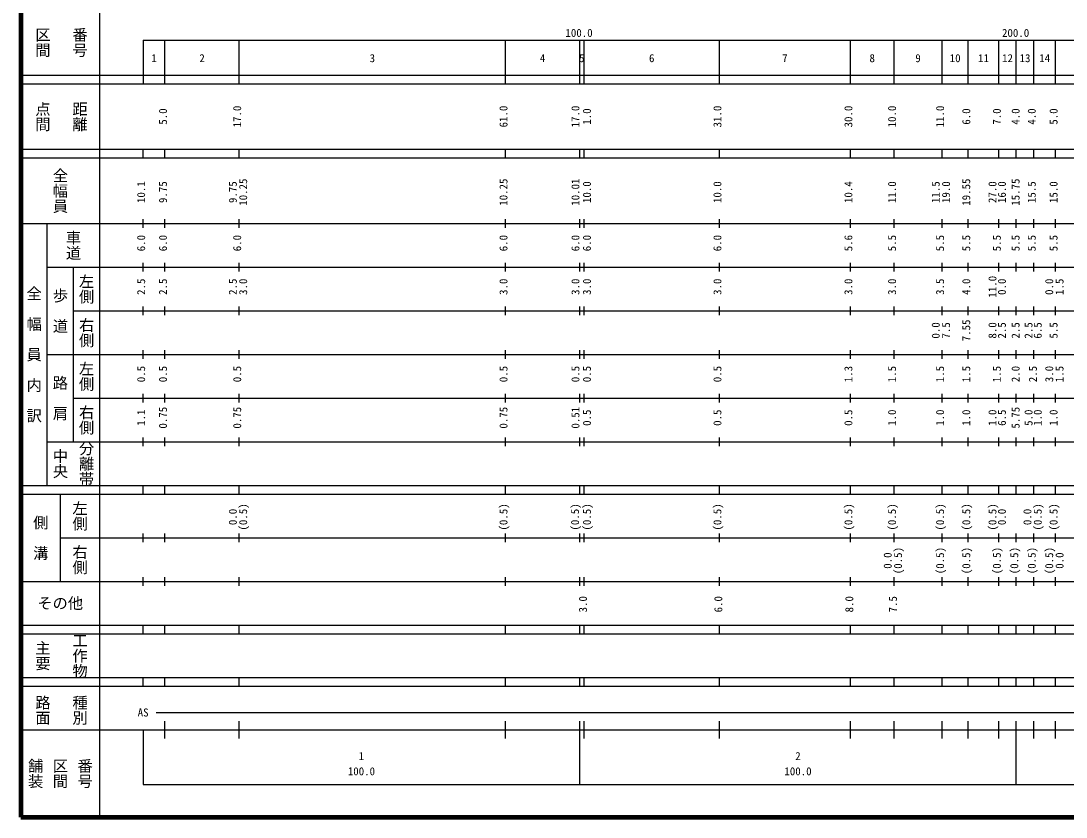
# Model space of a CAD drawing. Units: millimetres on the paper, enlarged 1000 times. Extents: x 40000 to 680000, y 20000 to 380000.
# Drawn here: x 40000 to 279409, y 20000 to 202409 of the extents above; entities that cross this region are included whole.
import ezdxf
from ezdxf.enums import TextEntityAlignment as Align

# ---------------------------------------------------------------- set-up
doc = ezdxf.new("R2010")
doc.units = ezdxf.units.MM
doc.header["$LTSCALE"] = 1000
doc.layers.add('M-TTL', color=2, linetype='Continuous', lineweight=140)
doc.layers.add('M-TTL-BAND', color=7, linetype='Continuous', lineweight=25)
doc.styles.add('@ＭＳ ゴシック', font='')
doc.styles.add('ＭＳ ゴシック', font='')
doc.styles.get('@ＭＳ ゴシック').set_extended_font_data('@MS Gothic')
doc.styles.get('ＭＳ ゴシック').set_extended_font_data('MS Gothic')

msp = doc.modelspace()

# ---------------------------------------------------------------- linework, layer by layer
at = {"layer": 'M-TTL'}
for p, q in [((40000, 380000), (40000, 20000)), ((40000, 20000), (680000, 20000))]:
    msp.add_line(p, q, dxfattribs=at)
at = {"layer": 'M-TTL-BAND'}
for p, q in [((58000, 370000), (58000, 20000)), ((68000, 198000), (579000, 198000)), ((68000, 198000), (68000, 188000)), ((73000, 188000), (73000, 198000)), ((90000, 188000), (90000, 198000)), ((151000, 188000), (151000, 198000)), ((168000, 188000), (168000, 198000)), ((169000, 188000), (169000, 198000)), ((200000, 188000), (200000, 198000)), ((230000, 188000), (230000, 198000)), ((240000, 188000), (240000, 198000)), ((251000, 188000), (251000, 198000)), ((257000, 188000), (257000, 198000)), ((264000, 188000), (264000, 198000)), ((268000, 188000), (268000, 198000)), ((272000, 188000), (272000, 198000)), ((277000, 188000), (277000, 198000)), ((40000, 190000), (579000, 190000)), ((40000, 188000), (579000, 188000)), ((40000, 173000), (579000, 173000)), ((68000, 171000), (68000, 173000)), ((73000, 171000), (73000, 173000)), ((90000, 171000), (90000, 173000)), ((151000, 171000), (151000, 173000)), ((168000, 171000), (168000, 173000)), ((169000, 171000), (169000, 173000)), ((200000, 171000), (200000, 173000)), ((230000, 171000), (230000, 173000)), ((240000, 171000), (240000, 173000)), ((251000, 171000), (251000, 173000)), ((257000, 171000), (257000, 173000)), ((264000, 171000), (264000, 173000)), ((268000, 171000), (268000, 173000)), ((272000, 171000), (272000, 173000)), ((277000, 171000), (277000, 173000)), ((40000, 171000), (579000, 171000)), ((40000, 156000), (579000, 156000)), ((46000, 96000), (46000, 156000)), ((68000, 155000), (68000, 157000)), ((73000, 155000), (73000, 157000)), ((90000, 155000), (90000, 157000)), ((151000, 155000), (151000, 157000)), ((168000, 155000), (168000, 157000)), ((169000, 155000), (169000, 157000)), ((200000, 155000), (200000, 157000)), ((230000, 155000), (230000, 157000)), ((240000, 155000), (240000, 157000)), ((251000, 155000), (251000, 157000)), ((257000, 155000), (257000, 157000)), ((264000, 155000), (264000, 157000)), ((268000, 155000), (268000, 157000)), ((272000, 155000), (272000, 157000)), ((277000, 155000), (277000, 157000)), ((68000, 145000), (68000, 147000)), ((73000, 145000), (73000, 147000)), ((90000, 145000), (90000, 147000)), ((151000, 145000), (151000, 147000)), ((168000, 145000), (168000, 147000)), ((169000, 145000), (169000, 147000)), ((200000, 145000), (200000, 147000)), ((230000, 145000), (230000, 147000)), ((240000, 145000), (240000, 147000)), ((251000, 145000), (251000, 147000)), ((257000, 145000), (257000, 147000)), ((264000, 145000), (264000, 147000)), ((268000, 145000), (268000, 147000)), ((272000, 145000), (272000, 147000)), ((277000, 145000), (277000, 147000)), ((46000, 146000), (579000, 146000)), ((52000, 146000), (52000, 106000)), ((68000, 135000), (68000, 137000)), ((73000, 135000), (73000, 137000)), ((90000, 135000), (90000, 137000)), ((151000, 135000), (151000, 137000)), ((168000, 135000), (168000, 137000)), ((169000, 135000), (169000, 137000)), ((200000, 135000), (200000, 137000)), ((230000, 135000), (230000, 137000)), ((240000, 135000), (240000, 137000)), ((251000, 135000), (251000, 137000)), ((257000, 135000), (257000, 137000)), ((264000, 135000), (264000, 137000)), ((268000, 135000), (268000, 137000)), ((272000, 135000), (272000, 137000)), ((277000, 135000), (277000, 137000)), ((52000, 136000), (579000, 136000)), ((68000, 125000), (68000, 127000)), ((73000, 125000), (73000, 127000)), ((90000, 125000), (90000, 127000)), ((151000, 125000), (151000, 127000)), ((168000, 125000), (168000, 127000)), ((169000, 125000), (169000, 127000)), ((200000, 125000), (200000, 127000)), ((230000, 125000), (230000, 127000)), ((240000, 125000), (240000, 127000)), ((251000, 125000), (251000, 127000)), ((257000, 125000), (257000, 127000)), ((264000, 125000), (264000, 127000)), ((268000, 125000), (268000, 127000)), ((272000, 125000), (272000, 127000)), ((277000, 125000), (277000, 127000)), ((46000, 126000), (579000, 126000)), ((52000, 116000), (579000, 116000)), ((68000, 115000), (68000, 117000)), ((73000, 115000), (73000, 117000)), ((90000, 115000), (90000, 117000)), ((151000, 115000), (151000, 117000)), ((168000, 115000), (168000, 117000)), ((169000, 115000), (169000, 117000)), ((200000, 115000), (200000, 117000)), ((230000, 115000), (230000, 117000)), ((240000, 115000), (240000, 117000)), ((251000, 115000), (251000, 117000)), ((257000, 115000), (257000, 117000)), ((264000, 115000), (264000, 117000)), ((268000, 115000), (268000, 117000)), ((272000, 115000), (272000, 117000)), ((277000, 115000), (277000, 117000)), ((46000, 106000), (579000, 106000)), ((68000, 105000), (68000, 107000)), ((73000, 105000), (73000, 107000)), ((90000, 105000), (90000, 107000)), ((151000, 105000), (151000, 107000)), ((168000, 105000), (168000, 107000)), ((169000, 105000), (169000, 107000)), ((200000, 105000), (200000, 107000)), ((230000, 105000), (230000, 107000)), ((240000, 105000), (240000, 107000)), ((251000, 105000), (251000, 107000)), ((257000, 105000), (257000, 107000)), ((264000, 105000), (264000, 107000)), ((268000, 105000), (268000, 107000)), ((272000, 105000), (272000, 107000)), ((277000, 105000), (277000, 107000)), ((40000, 96000), (579000, 96000)), ((68000, 94000), (68000, 96000)), ((73000, 94000), (73000, 96000)), ((90000, 94000), (90000, 96000)), ((151000, 94000), (151000, 96000)), ((168000, 94000), (168000, 96000)), ((169000, 94000), (169000, 96000)), ((200000, 94000), (200000, 96000)), ((230000, 94000), (230000, 96000)), ((240000, 94000), (240000, 96000)), ((251000, 94000), (251000, 96000)), ((257000, 94000), (257000, 96000)), ((264000, 94000), (264000, 96000)), ((268000, 94000), (268000, 96000)), ((272000, 94000), (272000, 96000)), ((277000, 94000), (277000, 96000)), ((40000, 94000), (579000, 94000)), ((49000, 94000), (49000, 74000)), ((49000, 84000), (579000, 84000)), ((68000, 83000), (68000, 85000)), ((73000, 83000), (73000, 85000)), ((90000, 83000), (90000, 85000)), ((151000, 83000), (151000, 85000)), ((168000, 83000), (168000, 85000)), ((169000, 83000), (169000, 85000)), ((200000, 83000), (200000, 85000)), ((230000, 83000), (230000, 85000)), ((240000, 83000), (240000, 85000)), ((251000, 83000), (251000, 85000)), ((257000, 83000), (257000, 85000)), ((264000, 83000), (264000, 85000)), ((268000, 83000), (268000, 85000)), ((272000, 83000), (272000, 85000)), ((277000, 83000), (277000, 85000)), ((68000, 73000), (68000, 75000)), ((73000, 73000), (73000, 75000)), ((90000, 73000), (90000, 75000)), ((151000, 73000), (151000, 75000)), ((168000, 73000), (168000, 75000)), ((169000, 73000), (169000, 75000)), ((200000, 73000), (200000, 75000)), ((230000, 73000), (230000, 75000)), ((240000, 73000), (240000, 75000)), ((251000, 73000), (251000, 75000)), ((257000, 73000), (257000, 75000)), ((264000, 73000), (264000, 75000)), ((268000, 73000), (268000, 75000)), ((272000, 73000), (272000, 75000)), ((277000, 73000), (277000, 75000)), ((40000, 74000), (579000, 74000)), ((40000, 64000), (579000, 64000)), ((68000, 62000), (68000, 64000)), ((73000, 62000), (73000, 64000)), ((90000, 62000), (90000, 64000)), ((151000, 62000), (151000, 64000)), ((168000, 62000), (168000, 64000)), ((169000, 62000), (169000, 64000)), ((200000, 62000), (200000, 64000)), ((230000, 62000), (230000, 64000)), ((240000, 62000), (240000, 64000)), ((251000, 62000), (251000, 64000)), ((257000, 62000), (257000, 64000)), ((264000, 62000), (264000, 64000)), ((268000, 62000), (268000, 64000)), ((272000, 62000), (272000, 64000)), ((277000, 62000), (277000, 64000)), ((40000, 62000), (579000, 62000)), ((40000, 52000), (579000, 52000)), ((68000, 50000), (68000, 52000)), ((73000, 50000), (73000, 52000)), ((90000, 50000), (90000, 52000)), ((151000, 50000), (151000, 52000)), ((168000, 50000), (168000, 52000)), ((169000, 50000), (169000, 52000)), ((200000, 50000), (200000, 52000)), ((230000, 50000), (230000, 52000)), ((240000, 50000), (240000, 52000)), ((251000, 50000), (251000, 52000)), ((257000, 50000), (257000, 52000)), ((264000, 50000), (264000, 52000)), ((268000, 50000), (268000, 52000)), ((272000, 50000), (272000, 52000)), ((277000, 50000), (277000, 52000)), ((40000, 50000), (579000, 50000)), ((71000, 44000), (441000, 44000)), ((73000, 38000), (73000, 42000)), ((90000, 38000), (90000, 42000)), ((151000, 38000), (151000, 42000)), ((168000, 27500), (168000, 42000)), ((169000, 38000), (169000, 42000)), ((200000, 38000), (200000, 42000)), ((230000, 38000), (230000, 42000)), ((240000, 38000), (240000, 42000)), ((251000, 38000), (251000, 42000)), ((257000, 38000), (257000, 42000)), ((264000, 38000), (264000, 42000)), ((268000, 27500), (268000, 42000)), ((272000, 38000), (272000, 42000)), ((277000, 38000), (277000, 42000)), ((40000, 40000), (579000, 40000)), ((68000, 40000), (68000, 27500)), ((68000, 27500), (579000, 27500))]:
    msp.add_line(p, q, dxfattribs=at)

# ---------------------------------------------------------------- texts
at = {"layer": 'M-TTL-BAND', "style": '@ＭＳ ゴシック'}
for s, p in [('区間', (45000, 197500)), ('番号', (53500, 197500)), ('点間', (45000, 180500)), ('距離', (53500, 180500)), ('全幅員', (49000, 163500)), ('車道', (52000, 151000)), ('左側', (55000, 141000)), ('全\u3000幅\u3000員\u3000内\u3000訳', (43000, 126000)), ('歩\u3000道', (49000, 136000)), ('右側', (55000, 131000)), ('左側', (55000, 121000)), ('路\u3000肩', (49000, 116000)), ('右側', (55000, 111000)), ('分離帯', (55000, 101000)), ('中央', (49000, 101000)), ('左側', (53500, 89000)), ('側\u3000溝', (44500, 84000)), ('右側', (53500, 79000)), ('主要', (45000, 57000)), ('工作物', (53500, 57000)), ('路面', (45000, 44500)), ('種別', (53500, 44500)), ('舗装', (43333, 30000)), ('区間', (49000, 30000)), ('番号', (54667, 30000))]:
    msp.add_text(s, height=2566, rotation=270, dxfattribs=at).set_placement(p, align=Align.MIDDLE_CENTER)
at = {"layer": 'M-TTL-BAND', "style": 'ＭＳ ゴシック'}
for s, p in [('100.0', (167844, 198195)), ('200.0', (267844, 198195)), ('1', (70500, 192405)), ('2', (81500, 192405)), ('3', (120500, 192405)), ('4', (159500, 192405)), ('5', (168500, 192405)), ('6', (184500, 192405)), ('7', (215000, 192405)), ('8', (235000, 192405)), ('9', (245500, 192405)), ('10', (254000, 192405)), ('11', (260500, 192405)), ('12', (266000, 192405)), ('13', (270000, 192405)), ('14', (274500, 192405)), ('AS', (68000, 42500)), ('1', (118000, 32523)), ('2', (218000, 32523)), ('100.0', (118000, 29033)), ('100.0', (218000, 29033))]:
    msp.add_text(s, height=1833, dxfattribs=at).set_placement(p, align=Align.BOTTOM_CENTER)
for s, p in [('5.0', (74000, 180500)), ('17.0', (91000, 180500)), ('61.0', (152000, 180500)), ('17.0', (168478, 180500)), ('1.0', (171110, 180500)), ('31.0', (201000, 180500)), ('30.0', (231000, 180500)), ('10.0', (241000, 180500)), ('11.0', (252000, 180500)), ('6.0', (258000, 180500)), ('7.0', (265000, 180500)), ('4.0', (269303, 180500)), ('4.0', (273000, 180500)), ('5.0', (278000, 180500)), ('10.1', (69000, 163174)), ('9.75', (74000, 163174)), ('9.75', (90000, 163174)), ('10.25', (92370, 163174)), ('10.25', (152000, 163174)), ('10.01', (168478, 163174)), ('10.0', (171110, 163174)), ('10.0', (201000, 163174)), ('10.4', (231000, 163174)), ('11.0', (241000, 163174)), ('11.5', (251000, 163174)), ('19.0', (253370, 163174)), ('19.55', (258000, 163174)), ('27.0', (264000, 163174)), ('16.0', (266161, 163174)), ('15.75', (269303, 163174)), ('15.5', (273000, 163174)), ('15.0', (278000, 163174)), ('6.0', (69000, 151500)), ('6.0', (74000, 151500)), ('6.0', (91000, 151500)), ('6.0', (152000, 151500)), ('6.0', (168478, 151500)), ('6.0', (171110, 151500)), ('6.0', (201000, 151500)), ('5.6', (231000, 151500)), ('5.5', (241000, 151500)), ('5.5', (252000, 151500)), ('5.5', (258000, 151500)), ('5.5', (265000, 151500)), ('5.5', (269303, 151500)), ('5.5', (273000, 151500)), ('5.5', (278000, 151500)), ('11.0', (264000, 141500)), ('2.5', (69000, 141500)), ('2.5', (74000, 141500)), ('2.5', (90000, 141500)), ('3.0', (92370, 141500)), ('3.0', (152000, 141500)), ('3.0', (168478, 141500)), ('3.0', (171110, 141500)), ('3.0', (201000, 141500)), ('3.0', (231000, 141500)), ('3.0', (241000, 141500)), ('3.5', (252000, 141500)), ('4.0', (258000, 141500)), ('0.0', (266161, 141500)), ('0.0', (277000, 141500)), ('1.5', (279370, 141500)), ('0.0', (251000, 131500)), ('7.5', (253370, 131500)), ('7.55', (258000, 131500)), ('8.0', (264000, 131500)), ('2.5', (266161, 131500)), ('2.5', (269303, 131500)), ('2.5', (272263, 131500)), ('6.5', (274370, 131500)), ('5.5', (278000, 131500)), ('0.5', (69000, 121500)), ('0.5', (74000, 121500)), ('0.5', (91000, 121500)), ('0.5', (152000, 121500)), ('0.5', (168478, 121500)), ('0.5', (171110, 121500)), ('0.5', (201000, 121500)), ('1.3', (231000, 121500)), ('1.5', (241000, 121500)), ('1.5', (252000, 121500)), ('1.5', (258000, 121500)), ('1.5', (265000, 121500)), ('2.0', (269303, 121500)), ('2.5', (273263, 121500)), ('3.0', (277000, 121500)), ('1.5', (279370, 121500)), ('1.1', (69000, 111500)), ('0.75', (74000, 111500)), ('0.75', (91000, 111500)), ('0.75', (152000, 111500)), ('0.51', (168478, 111500)), ('0.5', (171110, 111500)), ('0.5', (201000, 111500)), ('0.5', (231000, 111500)), ('1.0', (241000, 111500)), ('1.0', (252000, 111500)), ('1.0', (258000, 111500)), ('1.0', (264000, 111500)), ('6.5', (266161, 111500)), ('5.75', (269303, 111500)), ('5.0', (272263, 111500)), ('1.0', (274370, 111500)), ('1.0', (278000, 111500)), ('(0.5)', (92370, 88764)), ('(0.5)', (152000, 88764)), ('(0.5)', (168384, 88764)), ('(0.5)', (171110, 88764)), ('(0.5)', (201000, 88764)), ('(0.5)', (231000, 88764)), ('(0.5)', (241000, 88764)), ('(0.5)', (252000, 88764)), ('(0.5)', (258000, 88764)), ('(0.5)', (264000, 88764)), ('(0.5)', (274370, 88764)), ('(0.5)', (278000, 88764)), ('0.0', (90000, 88764)), ('0.0', (266161, 88764)), ('0.0', (272000, 88764)), ('(0.5)', (242370, 78764)), ('(0.5)', (252000, 78764)), ('(0.5)', (258000, 78764)), ('(0.5)', (265000, 78764)), ('(0.5)', (269000, 78764)), ('(0.5)', (273000, 78764)), ('(0.5)', (277000, 78764)), ('0.0', (240000, 78764)), ('0.0', (279370, 78764)), ('3.0', (170203, 68764)), ('6.0', (201203, 68764)), ('8.0', (231203, 68764)), ('7.5', (241203, 68764))]:
    msp.add_text(s, height=1833, rotation=90, dxfattribs=at).set_placement(p, align=Align.BOTTOM_CENTER)
msp.add_text('その他', height=2566, dxfattribs=at).set_placement((49000, 69000), align=Align.MIDDLE_CENTER)

doc.saveas('drawing.dxf')
